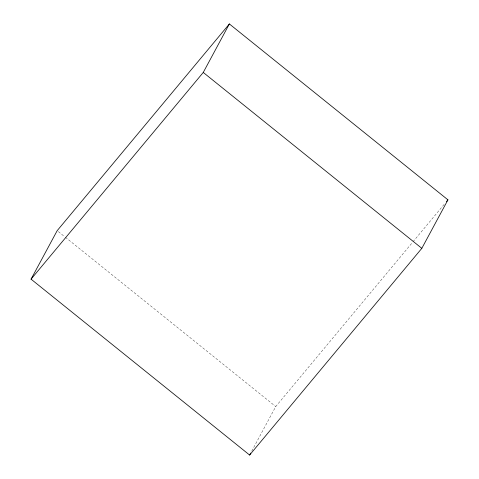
<?xml version="1.0" encoding="UTF-8"?>
<svg xmlns="http://www.w3.org/2000/svg" width="479" height="479" viewBox="0 0 479 479"><rect width="100%" height="100%" fill="white"/><g stroke="black" fill="none" stroke-linecap="round" stroke-linejoin="round"><path stroke-width="0.36" stroke-dasharray="2.4 1.8" d="M251.744 451.116L275.742 406.551L412.545 242.332M413.024 241.757L445.069 203.288M58.342 231.597L64.749 236.758M65.336 237.225L275.742 406.551"/><path stroke-width="0.72" d="M31.057 279.161L57.175 230.662L229.369 23.95L447.943 199.839L421.825 248.338L249.631 455.05L31.057 279.161L203.258 72.449L229.369 23.95M249.631 455.05L250.691 453.086M446.506 201.563L447.943 199.839M203.258 72.449L421.825 248.338"/></g></svg>
